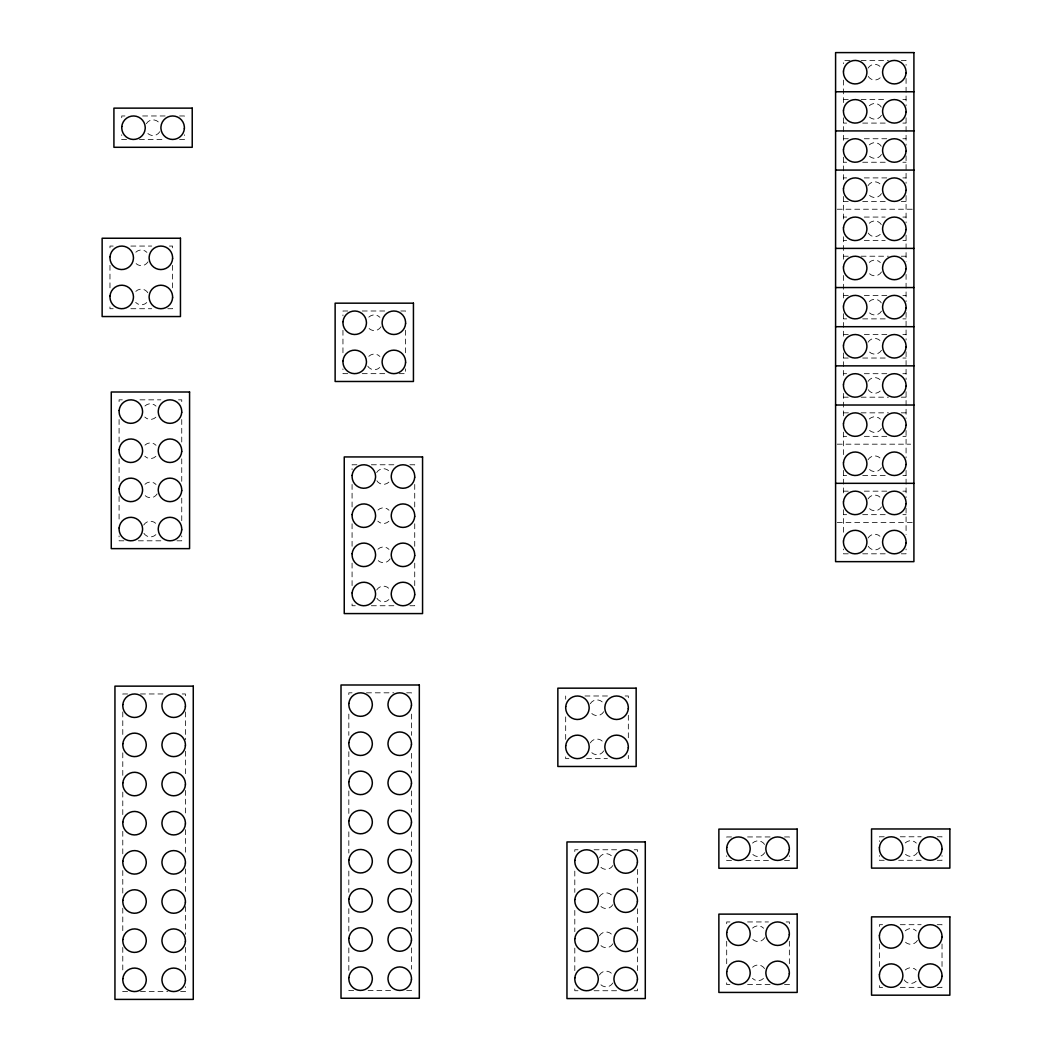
<?xml version="1.0" encoding="UTF-8"?>
<svg xmlns="http://www.w3.org/2000/svg" width="1052" height="1052" viewBox="0 0 1052 1052"><rect width="100%" height="100%" fill="white"/><g stroke="black" fill="none" stroke-linecap="round" stroke-linejoin="round"><path stroke-width="0.75" stroke-dasharray="5 3.75" d="M849.858 60.437L843.428 60.437L843.428 63.712M861.101 60.437L888.414 60.437M901.262 60.437L906.074 60.437L906.074 65.356M843.428 99.585L848.254 99.585M861.101 99.585L886.797 99.585M902.866 99.585L906.074 99.585M124.964 115.97L121.743 115.97L121.743 119.1M142.625 115.97L165.125 115.97M179.576 115.97L184.402 115.97L184.402 119.1M843.428 123.084L846.636 123.084M862.706 123.084L886.797 123.084M902.866 123.084L906.074 123.084M843.428 138.746L848.254 138.746M864.31 138.746L886.797 138.746M902.866 138.746L906.074 138.746M126.569 139.456L121.743 139.456L121.743 134.761M139.416 139.456L165.125 139.456M179.576 139.456L184.402 139.456L184.402 134.761M843.428 162.245L846.636 162.245M862.706 162.245L886.797 162.245M902.866 162.245L906.074 162.245M843.428 177.906L846.636 177.906M864.31 177.906L886.797 177.906M902.866 177.906L906.074 177.906M843.428 201.405L848.254 201.405M862.706 201.405L888.414 201.405M901.262 201.405L906.074 201.405M837.234 209.23L913.912 209.23M843.428 217.067L846.636 217.067M864.31 217.067L885.192 217.067M902.866 217.067L906.074 217.067M843.428 240.553L846.636 240.553M864.31 240.553L885.192 240.553M902.866 240.553L906.074 240.553M113.182 246.063L109.973 246.063L109.973 249.271M130.856 246.063L151.738 246.063M169.411 246.063L172.62 246.063L172.62 249.271M843.428 256.215L848.254 256.215M861.101 256.215L888.414 256.215M901.262 256.215L906.074 256.215M843.428 295.375L848.254 295.375M864.31 295.375L886.797 295.375M902.866 295.375L906.074 295.375M113.182 308.723L109.973 308.723L109.973 305.501M130.856 308.723L151.738 308.723M167.807 308.723L172.62 308.723L172.62 305.501M347.778 310.998L342.952 310.998L342.952 315.824M362.23 310.998L386.334 310.998M400.786 310.998L405.612 310.998L405.612 314.219M843.428 318.874L846.636 318.874M862.706 318.874L886.797 318.874M902.866 318.874L906.074 318.874M843.428 334.536L848.254 334.536M864.31 334.536L886.797 334.536M902.866 334.536L906.074 334.536M843.428 358.035L848.254 358.035M862.706 358.035L886.797 358.035M902.866 358.035L906.074 358.035M347.778 373.657L342.952 373.657L342.952 368.831M362.23 373.657L387.938 373.657M399.181 373.657L405.612 373.657L405.612 368.831M843.428 373.697L846.636 373.697M864.31 373.697L886.797 373.697M902.866 373.697L906.074 373.697M843.428 397.183L848.254 397.183M861.101 397.183L888.414 397.183M901.262 397.183L906.074 397.183M122.308 399.839L119.086 399.839L119.086 403.113M139.969 399.839L160.864 399.839M178.524 399.839L181.746 399.839L181.746 403.113M843.428 412.844L849.858 412.844M861.101 412.844L888.414 412.844M901.262 412.844L906.074 412.844M843.428 436.343L846.636 436.343M864.31 436.343L886.797 436.343M902.866 436.343L906.074 436.343M837.234 444.181L910.651 444.181M356.891 464.774L352.078 464.774L352.078 469.692M371.356 464.774L393.842 464.774M409.912 464.774L414.725 464.774L414.725 468.048M843.428 475.504L846.636 475.504M862.706 475.504L886.797 475.504M902.866 475.504L906.074 475.504M843.428 491.166L848.254 491.166M864.31 491.166L886.797 491.166M902.866 491.166L906.074 491.166M843.428 514.665L846.636 514.665M862.706 514.665L886.797 514.665M902.866 514.665L906.074 514.665M837.234 522.489L913.912 522.489M123.912 540.807L119.086 540.807L119.086 535.889M138.364 540.807L162.468 540.807M176.92 540.807L181.746 540.807L181.746 535.889M848.254 553.812L843.428 553.812L843.428 548.999M862.706 553.812L888.414 553.812M901.262 553.812L906.074 553.812L906.074 548.999M355.287 605.742L352.078 605.742L352.078 600.823M371.356 605.742L393.842 605.742M409.912 605.742L414.725 605.742L414.725 602.467M352.052 692.821L348.83 692.821L348.83 697.726M366.504 692.821L393.816 692.821M406.664 692.821L411.49 692.821L411.49 696.095M127.594 693.965L122.782 693.965L122.782 697.239M140.455 693.965L166.15 693.965M182.22 693.965L185.428 693.965L185.428 698.87M584.951 695.99L609.055 695.99M625.112 695.99L628.333 695.99L628.333 699.212M568.895 758.65L565.674 758.65L565.674 755.428M586.556 758.65L607.438 758.65M884.193 836.787L879.38 836.787L879.38 841.495M900.262 836.787L921.144 836.787M937.214 836.787L942.027 836.787L942.027 839.917M731.521 836.945L726.695 836.945L726.695 840.075M747.577 836.945L770.077 836.945M784.529 836.945L789.355 836.945L789.355 840.075M578.008 849.766L574.8 849.766L574.8 853.041M594.078 849.766L618.168 849.766M634.238 849.766L637.446 849.766L637.446 853.041M884.193 860.286L879.38 860.286L879.38 855.592M898.658 860.286L921.144 860.286M937.214 860.286L942.027 860.286L942.027 855.592M731.521 860.431L726.695 860.431L726.695 855.736M745.973 860.431L770.077 860.431M784.529 860.431L789.355 860.431L789.355 855.736M729.917 921.947L726.695 921.947L726.695 925.168M747.577 921.947L768.473 921.947M786.133 921.947L789.355 921.947L789.355 925.168M882.589 924.695L879.38 924.695L879.38 929.521M900.262 924.695L921.144 924.695M937.214 924.695L942.027 924.695L942.027 927.917M729.917 984.606L726.695 984.606L726.695 981.384M747.577 984.606L770.077 984.606M784.529 984.606L789.355 984.606L789.355 981.384M882.589 987.355L879.38 987.355L879.38 984.133M900.262 987.355L921.144 987.355M937.214 987.355L942.027 987.355L942.027 984.133M353.656 990.432L348.83 990.432L348.83 987.157M368.108 990.432L393.816 990.432M406.664 990.432L411.49 990.432L411.49 987.157M578.008 990.734L574.8 990.734L574.8 987.46M594.078 990.734L618.168 990.734M634.238 990.734L637.446 990.734L637.446 985.816M127.594 991.563L122.782 991.563L122.782 988.301M140.455 991.563L167.768 991.563M180.615 991.563L185.428 991.563L185.428 986.658M942.027 943.973L942.027 968.077M906.074 78.466L906.074 105.858M906.074 117.798L906.074 145.281M906.074 155.814L906.074 183.364M906.074 195.58L906.074 222.879M906.074 235.096L906.074 261.383M906.074 274.427L906.074 301.648M906.074 312.444L906.074 339.993M906.074 351.762L906.074 379.522M906.074 391.725L906.074 418.354M906.074 430.518L906.074 457.83M906.074 470.402L906.074 497.596M906.074 508.103L906.074 534.534M879.38 943.973L879.38 969.681M843.428 80.097L843.428 103.043M843.428 117.798L843.428 142.388M843.428 157.142L843.428 182.127M843.428 196.487L843.428 221.275M843.428 236.726L843.428 261.041M843.428 275.493L843.428 299.018M843.428 313.706L843.428 338.363M843.428 352.946L843.428 377.905M843.428 393.369L843.428 416.723M843.428 432.122L843.428 455.647M843.428 470.402L843.428 494.992M843.428 509.747L843.428 534.534M789.355 941.224L789.355 965.328M726.695 941.224L726.695 965.328M637.446 869.439L637.446 892.385M637.446 908.783L637.446 931.73M637.446 948.115L637.446 971.062M628.333 715.268L628.333 739.372M628.333 755.428L628.333 758.65M574.8 871.082L574.8 892.385M574.8 910.414L574.8 931.73M574.8 948.115L574.8 971.062M565.674 695.99L565.674 699.212M565.674 716.885L565.674 739.372M414.725 484.446L414.725 507.393M414.725 523.778L414.725 546.738M414.725 563.122L414.725 586.069M411.49 714.084L411.49 735.335M411.49 753.324L411.49 772.944M411.49 790.933L411.49 812.197M411.49 831.816L411.49 851.436M411.49 871.056L411.49 892.32M411.49 910.309L411.49 931.559M411.49 947.905L411.49 969.168M405.612 330.275L405.612 354.379M352.078 484.446L352.078 509.036M352.078 523.778L352.078 548.368M352.078 563.122L352.078 587.713M348.83 714.084L348.83 735.335M348.83 751.693L348.83 774.588M348.83 790.933L348.83 813.827M348.83 831.816L348.83 853.067M348.83 871.056L348.83 892.32M348.83 908.665L348.83 931.559M348.83 947.905L348.83 970.799M342.952 330.275L342.952 354.379M185.428 711.954L185.428 739.753M185.428 751.207L185.428 777.362M185.428 790.447L185.428 816.602M185.428 829.686L185.428 855.855M185.428 868.926L185.428 895.094M185.428 906.535L185.428 934.334M185.428 947.418L185.428 973.587M181.746 419.511L181.746 442.458M181.746 458.843L181.746 481.79M181.746 498.188L181.746 521.135M172.62 265.341L172.62 289.445M122.782 711.954L122.782 736.479M122.782 752.837L122.782 775.732M122.782 792.077L122.782 814.971M122.782 831.317L122.782 854.211M122.782 870.569L122.782 893.464M122.782 908.178L122.782 932.703M122.782 947.418L122.782 971.943M119.086 419.511L119.086 442.458M119.086 458.843L119.086 481.79M119.086 496.544L119.086 521.135M109.973 265.341L109.973 289.445M881.484 350.29A7.837 7.837 0 0 1 867.926 350.106M868.018 342.281A7.837 7.837 0 0 1 881.589 342.452M881.484 311.129A7.837 7.837 0 0 1 867.926 310.958M869.294 301.516A7.837 7.837 0 0 1 881.589 303.292M881.484 154.499A7.837 7.837 0 0 1 867.926 154.328M869.294 144.887A7.837 7.837 0 0 1 881.589 146.662M880.222 234.412A7.837 7.837 0 0 1 867.926 232.637M869.294 223.208A7.837 7.837 0 0 1 881.589 224.983M881.484 193.66A7.837 7.837 0 0 1 867.926 193.476M868.018 185.652A7.837 7.837 0 0 1 881.589 185.823M881.484 115.339A7.837 7.837 0 0 1 867.926 115.168M869.294 105.726A7.837 7.837 0 0 1 881.589 107.501M880.222 391.055A7.837 7.837 0 0 1 867.926 389.266M868.018 381.442A7.837 7.837 0 0 1 881.589 381.613M880.222 547.684A7.837 7.837 0 0 1 867.926 545.896M868.018 538.072A7.837 7.837 0 0 1 881.589 538.243M881.484 506.919A7.837 7.837 0 0 1 867.926 506.748M868.018 498.911A7.837 7.837 0 0 1 880.366 497.451M881.484 467.759A7.837 7.837 0 0 1 867.926 467.588M868.018 459.75A7.837 7.837 0 0 1 881.589 459.921M881.484 428.598A7.837 7.837 0 0 1 867.926 428.427M869.294 418.985A7.837 7.837 0 0 1 880.366 419.13M881.484 271.968A7.837 7.837 0 0 1 867.926 271.797M869.294 262.356A7.837 7.837 0 0 1 880.366 262.5M880.222 77.782A7.837 7.837 0 0 1 867.926 76.007M868.018 68.183A7.837 7.837 0 0 1 880.366 66.71M917.436 852.541A7.837 7.837 0 0 1 903.878 852.37M905.233 842.928A7.837 7.837 0 0 1 916.318 843.073M764.751 852.685A7.837 7.837 0 0 1 751.194 852.514M752.561 843.086A7.837 7.837 0 0 1 764.857 844.861M916.174 981.214A7.837 7.837 0 0 1 903.878 979.438M905.233 969.997A7.837 7.837 0 0 1 916.318 970.141M917.436 940.449A7.837 7.837 0 0 1 905.101 941.908M905.233 930.836A7.837 7.837 0 0 1 916.318 930.981M763.489 978.465A7.837 7.837 0 0 1 752.417 978.321M752.561 967.248A7.837 7.837 0 0 1 764.857 969.023M764.751 937.7A7.837 7.837 0 0 1 752.417 939.16M752.561 928.088A7.837 7.837 0 0 1 763.634 928.232M603.73 750.904A7.837 7.837 0 0 1 590.172 750.733M590.264 742.896A7.837 7.837 0 0 1 603.835 743.067M603.73 711.744A7.837 7.837 0 0 1 591.395 713.203M590.264 703.735A7.837 7.837 0 0 1 603.835 703.919M612.856 865.52A7.837 7.837 0 0 1 599.285 865.349M599.39 857.511A7.837 7.837 0 0 1 612.948 857.682M612.856 904.681A7.837 7.837 0 0 1 600.508 906.14M599.39 896.672A7.837 7.837 0 0 1 612.948 896.843M612.856 943.828A7.837 7.837 0 0 1 600.508 945.301M599.39 935.833A7.837 7.837 0 0 1 612.948 936.004M612.856 982.989A7.837 7.837 0 0 1 599.285 982.818M599.39 974.98A7.837 7.837 0 0 1 612.948 975.165M388.872 482.132A7.837 7.837 0 0 1 376.577 480.356M376.669 472.519A7.837 7.837 0 0 1 389.016 471.059M388.872 521.292A7.837 7.837 0 0 1 377.8 521.148M377.931 510.075A7.837 7.837 0 0 1 389.016 510.207M390.134 558.836A7.837 7.837 0 0 1 377.8 560.308M377.931 549.223A7.837 7.837 0 0 1 389.016 549.368M388.872 599.601A7.837 7.837 0 0 1 376.577 597.825M376.669 589.988A7.837 7.837 0 0 1 389.016 588.528M379.746 367.516A7.837 7.837 0 0 1 367.45 365.741M368.818 356.299A7.837 7.837 0 0 1 379.89 356.444M381.021 326.751A7.837 7.837 0 0 1 368.673 328.211M368.818 317.139A7.837 7.837 0 0 1 379.89 317.283M159.799 131.71A7.837 7.837 0 0 1 147.464 133.183M146.333 123.715A7.837 7.837 0 0 1 159.904 123.886M146.767 302.582A7.837 7.837 0 0 1 135.682 302.437M135.826 291.365A7.837 7.837 0 0 1 148.122 293.14M148.03 261.816A7.837 7.837 0 0 1 135.682 263.276M135.826 252.204A7.837 7.837 0 0 1 146.899 252.349M155.88 417.197A7.837 7.837 0 0 1 144.808 417.052M144.952 405.98A7.837 7.837 0 0 1 156.025 406.111M155.88 456.344A7.837 7.837 0 0 1 144.808 456.213M144.952 445.127A7.837 7.837 0 0 1 156.025 445.272M157.142 493.901A7.837 7.837 0 0 1 144.808 495.36M144.952 484.288A7.837 7.837 0 0 1 156.025 484.433M155.88 534.666A7.837 7.837 0 0 1 143.585 532.891M143.69 525.053A7.837 7.837 0 0 1 156.025 523.594"/><path stroke-width="1.5" d="M835.59 91.761L913.912 91.761M835.59 130.921L913.912 130.921M835.59 170.069L913.912 170.069M835.59 248.39L913.912 248.39M835.59 287.551L913.912 287.551M835.59 326.699L913.912 326.699M835.59 365.859L913.912 365.859M835.59 405.02L913.912 405.02M835.59 483.328L913.912 483.328M110.026 256.701L109.973 258.227A11.743 11.743 0 0 0 121.361 269.549A11.743 11.743 0 0 0 133.407 258.923L133.459 257.398A11.743 11.743 0 0 0 122.071 246.076A11.743 11.743 0 0 0 110.026 256.701M110.026 295.849L109.973 297.387A11.743 11.743 0 0 0 121.361 308.709A11.743 11.743 0 0 0 133.407 298.084L133.459 296.546A11.743 11.743 0 0 0 122.071 285.224A11.743 11.743 0 0 0 110.026 295.849M121.795 126.595L121.756 128.134A11.743 11.743 0 0 0 133.144 139.456A11.743 11.743 0 0 0 145.189 128.831L145.229 127.292A11.743 11.743 0 0 0 133.841 115.97A11.743 11.743 0 0 0 121.795 126.595M119.139 410.464L119.1 412.003A11.743 11.743 0 0 0 130.487 423.325A11.743 11.743 0 0 0 142.533 412.7L142.572 411.161A11.743 11.743 0 0 0 131.184 399.839A11.743 11.743 0 0 0 119.139 410.464M119.139 449.625L119.1 451.163A11.743 11.743 0 0 0 130.487 462.485A11.743 11.743 0 0 0 142.533 451.86L142.572 450.322A11.743 11.743 0 0 0 131.184 439A11.743 11.743 0 0 0 119.139 449.625M119.139 488.785L119.1 490.324A11.743 11.743 0 0 0 130.487 501.646A11.743 11.743 0 0 0 142.533 491.021L142.572 489.482A11.743 11.743 0 0 0 131.184 478.16A11.743 11.743 0 0 0 119.139 488.785M119.139 527.946L119.1 529.472A11.743 11.743 0 0 0 130.487 540.794A11.743 11.743 0 0 0 142.533 530.169L142.572 528.643A11.743 11.743 0 0 0 131.184 517.321A11.743 11.743 0 0 0 119.139 527.946M122.834 704.603L122.795 706.142A11.743 11.743 0 0 0 134.183 717.464A11.743 11.743 0 0 0 146.228 706.839L146.267 705.3A11.743 11.743 0 0 0 134.88 693.978A11.743 11.743 0 0 0 122.834 704.603M122.834 743.764L122.795 745.289A11.743 11.743 0 0 0 134.183 756.612A11.743 11.743 0 0 0 146.228 745.986L146.267 744.461A11.743 11.743 0 0 0 134.88 733.139A11.743 11.743 0 0 0 122.834 743.764M122.834 782.912L122.795 784.45A11.743 11.743 0 0 0 134.183 795.772A11.743 11.743 0 0 0 146.228 785.147L146.267 783.608A11.743 11.743 0 0 0 134.88 772.286A11.743 11.743 0 0 0 122.834 782.912M122.834 822.072L122.795 823.611A11.743 11.743 0 0 0 134.183 834.933A11.743 11.743 0 0 0 146.228 824.308L146.267 822.769A11.743 11.743 0 0 0 134.88 811.447A11.743 11.743 0 0 0 122.834 822.072M122.834 861.233L122.795 862.771A11.743 11.743 0 0 0 134.183 874.094A11.743 11.743 0 0 0 146.228 863.468L146.267 861.93A11.743 11.743 0 0 0 134.88 850.608A11.743 11.743 0 0 0 122.834 861.233M122.834 900.394L122.795 901.919A11.743 11.743 0 0 0 134.183 913.254A11.743 11.743 0 0 0 146.228 902.616L146.267 901.091A11.743 11.743 0 0 0 134.88 889.768A11.743 11.743 0 0 0 122.834 900.394M122.834 939.541L122.795 941.08A11.743 11.743 0 0 0 134.183 952.402A11.743 11.743 0 0 0 146.228 941.777L146.267 940.238A11.743 11.743 0 0 0 134.88 928.916A11.743 11.743 0 0 0 122.834 939.541M122.834 978.702L122.795 980.24A11.743 11.743 0 0 0 134.183 991.563A11.743 11.743 0 0 0 146.228 980.937L146.267 979.399A11.743 11.743 0 0 0 134.88 968.077A11.743 11.743 0 0 0 122.834 978.702M343.005 321.636L342.965 323.174A11.743 11.743 0 0 0 354.353 334.497A11.743 11.743 0 0 0 366.398 323.871L366.451 322.333A11.743 11.743 0 0 0 355.05 311.011A11.743 11.743 0 0 0 343.005 321.636M343.005 360.783L342.965 362.322A11.743 11.743 0 0 0 354.353 373.644A11.743 11.743 0 0 0 366.398 363.019L366.451 361.48A11.743 11.743 0 0 0 355.05 350.158A11.743 11.743 0 0 0 343.005 360.783M352.131 475.399L352.091 476.937A11.743 11.743 0 0 0 363.479 488.26A11.743 11.743 0 0 0 375.525 477.634L375.564 476.096A11.743 11.743 0 0 0 364.176 464.774A11.743 11.743 0 0 0 352.131 475.399M352.131 514.559L352.091 516.098A11.743 11.743 0 0 0 363.479 527.42A11.743 11.743 0 0 0 375.525 516.795L375.564 515.256A11.743 11.743 0 0 0 364.176 503.934A11.743 11.743 0 0 0 352.131 514.559M352.131 553.72L352.091 555.259A11.743 11.743 0 0 0 363.479 566.581A11.743 11.743 0 0 0 375.525 555.956L375.564 554.417A11.743 11.743 0 0 0 364.176 543.095A11.743 11.743 0 0 0 352.131 553.72M348.883 703.459L348.843 704.998A11.743 11.743 0 0 0 360.231 716.32A11.743 11.743 0 0 0 372.276 705.695L372.316 704.156A11.743 11.743 0 0 0 360.928 692.834A11.743 11.743 0 0 0 348.883 703.459M352.131 592.881L352.091 594.419A11.743 11.743 0 0 0 363.479 605.742A11.743 11.743 0 0 0 375.525 595.116L375.564 593.578A11.743 11.743 0 0 0 364.176 582.256A11.743 11.743 0 0 0 352.131 592.881M348.883 742.62L348.843 744.145A11.743 11.743 0 0 0 360.231 755.467A11.743 11.743 0 0 0 372.276 744.842L372.316 743.317A11.743 11.743 0 0 0 360.928 731.995A11.743 11.743 0 0 0 348.883 742.62M348.883 781.767L348.843 783.306A11.743 11.743 0 0 0 360.231 794.628A11.743 11.743 0 0 0 372.276 784.003L372.316 782.464A11.743 11.743 0 0 0 360.928 771.142A11.743 11.743 0 0 0 348.883 781.767M348.883 820.928L348.843 822.467A11.743 11.743 0 0 0 360.231 833.789A11.743 11.743 0 0 0 372.276 823.164L372.316 821.625A11.743 11.743 0 0 0 360.928 810.303A11.743 11.743 0 0 0 348.883 820.928M348.883 860.089L348.843 861.627A11.743 11.743 0 0 0 360.231 872.95A11.743 11.743 0 0 0 372.276 862.324L372.316 860.786A11.743 11.743 0 0 0 360.928 849.464A11.743 11.743 0 0 0 348.883 860.089M348.883 899.25L348.843 900.788A11.743 11.743 0 0 0 360.231 912.11A11.743 11.743 0 0 0 372.276 901.485L372.316 899.947A11.743 11.743 0 0 0 360.928 888.624A11.743 11.743 0 0 0 348.883 899.25M348.883 938.41L348.843 939.936A11.743 11.743 0 0 0 360.231 951.258A11.743 11.743 0 0 0 372.276 940.633L372.316 939.094A11.743 11.743 0 0 0 360.928 927.772A11.743 11.743 0 0 0 348.883 938.41M348.883 977.558L348.843 979.096A11.743 11.743 0 0 0 360.231 990.419A11.743 11.743 0 0 0 372.276 979.793L372.316 978.255A11.743 11.743 0 0 0 360.928 966.933A11.743 11.743 0 0 0 348.883 977.558M565.726 706.628L565.687 708.167A11.743 11.743 0 0 0 577.075 719.489A11.743 11.743 0 0 0 589.12 708.864L589.159 707.325A11.743 11.743 0 0 0 577.772 696.003A11.743 11.743 0 0 0 565.726 706.628M565.726 745.789L565.687 747.314A11.743 11.743 0 0 0 577.075 758.637A11.743 11.743 0 0 0 589.12 748.011L589.159 746.486A11.743 11.743 0 0 0 577.772 735.164A11.743 11.743 0 0 0 565.726 745.789M574.852 860.404L574.8 861.93A11.743 11.743 0 0 0 586.188 873.252A11.743 11.743 0 0 0 598.233 862.627L598.286 861.101A11.743 11.743 0 0 0 586.898 849.779A11.743 11.743 0 0 0 574.852 860.404M574.852 899.552L574.8 901.091A11.743 11.743 0 0 0 586.188 912.413A11.743 11.743 0 0 0 598.233 901.788L598.286 900.249A11.743 11.743 0 0 0 586.898 888.927A11.743 11.743 0 0 0 574.852 899.552M574.852 938.713L574.8 940.251A11.743 11.743 0 0 0 586.188 951.573A11.743 11.743 0 0 0 598.233 940.948L598.286 939.41A11.743 11.743 0 0 0 586.898 928.088A11.743 11.743 0 0 0 574.852 938.713M574.852 977.873L574.8 979.412A11.743 11.743 0 0 0 586.188 990.734A11.743 11.743 0 0 0 598.233 980.109L598.286 978.57A11.743 11.743 0 0 0 586.898 967.248A11.743 11.743 0 0 0 574.852 977.873M726.748 847.57L726.708 849.109A11.743 11.743 0 0 0 738.096 860.431A11.743 11.743 0 0 0 750.142 849.806L750.181 848.267A11.743 11.743 0 0 0 738.793 836.945A11.743 11.743 0 0 0 726.748 847.57M726.748 932.585L726.708 934.123A11.743 11.743 0 0 0 738.096 945.446A11.743 11.743 0 0 0 750.142 934.82L750.181 933.282A11.743 11.743 0 0 0 738.793 921.96A11.743 11.743 0 0 0 726.748 932.585M726.748 971.746L726.708 973.271A11.743 11.743 0 0 0 738.096 984.593A11.743 11.743 0 0 0 750.142 973.968L750.181 972.442A11.743 11.743 0 0 0 738.793 961.12A11.743 11.743 0 0 0 726.748 971.746M843.48 71.063L843.441 72.601A11.743 11.743 0 0 0 854.829 83.923A11.743 11.743 0 0 0 866.874 73.298L866.914 71.76A11.743 11.743 0 0 0 855.526 60.437A11.743 11.743 0 0 0 843.48 71.063M843.48 110.223L843.441 111.762A11.743 11.743 0 0 0 854.829 123.084A11.743 11.743 0 0 0 866.874 112.459L866.914 110.92A11.743 11.743 0 0 0 855.526 99.598A11.743 11.743 0 0 0 843.48 110.223M843.48 149.384L843.441 150.909A11.743 11.743 0 0 0 854.829 162.232A11.743 11.743 0 0 0 866.874 151.606L866.914 150.081A11.743 11.743 0 0 0 855.526 138.746A11.743 11.743 0 0 0 843.48 149.384M843.48 188.532L843.441 190.07A11.743 11.743 0 0 0 854.829 201.392A11.743 11.743 0 0 0 866.874 190.767L866.914 189.228A11.743 11.743 0 0 0 855.526 177.906A11.743 11.743 0 0 0 843.48 188.532M843.48 227.692L843.441 229.231A11.743 11.743 0 0 0 854.829 240.553A11.743 11.743 0 0 0 866.874 229.928L866.914 228.389A11.743 11.743 0 0 0 855.526 217.067A11.743 11.743 0 0 0 843.48 227.692M843.48 266.853L843.441 268.392A11.743 11.743 0 0 0 854.829 279.714A11.743 11.743 0 0 0 866.874 269.088L866.914 267.55A11.743 11.743 0 0 0 855.526 256.228A11.743 11.743 0 0 0 843.48 266.853M843.48 306.014L843.441 307.539A11.743 11.743 0 0 0 854.829 318.861A11.743 11.743 0 0 0 866.874 308.236L866.914 306.711A11.743 11.743 0 0 0 855.526 295.388A11.743 11.743 0 0 0 843.48 306.014M843.48 345.161L843.441 346.7A11.743 11.743 0 0 0 854.829 358.022A11.743 11.743 0 0 0 866.874 347.397L866.914 345.858A11.743 11.743 0 0 0 855.526 334.536A11.743 11.743 0 0 0 843.48 345.161M843.48 384.322L843.441 385.86A11.743 11.743 0 0 0 854.829 397.183A11.743 11.743 0 0 0 866.874 386.557L866.914 385.019A11.743 11.743 0 0 0 855.526 373.697A11.743 11.743 0 0 0 843.48 384.322M843.48 423.483L843.441 425.021A11.743 11.743 0 0 0 854.829 436.343A11.743 11.743 0 0 0 866.874 425.718L866.914 424.18A11.743 11.743 0 0 0 855.526 412.857A11.743 11.743 0 0 0 843.48 423.483M843.48 462.643L843.441 464.169A11.743 11.743 0 0 0 854.829 475.504A11.743 11.743 0 0 0 866.874 464.866L866.914 463.34A11.743 11.743 0 0 0 855.526 452.018A11.743 11.743 0 0 0 843.48 462.643M843.48 501.791L843.441 503.329A11.743 11.743 0 0 0 854.829 514.652A11.743 11.743 0 0 0 866.874 504.026L866.914 502.488A11.743 11.743 0 0 0 855.526 491.166A11.743 11.743 0 0 0 843.48 501.791M843.48 540.952L843.441 542.49A11.743 11.743 0 0 0 854.829 553.812A11.743 11.743 0 0 0 866.874 543.187L866.914 541.648A11.743 11.743 0 0 0 855.526 530.326A11.743 11.743 0 0 0 843.48 540.952M879.433 847.425L879.38 848.964A11.743 11.743 0 0 0 890.781 860.286A11.743 11.743 0 0 0 902.813 849.661L902.866 848.122A11.743 11.743 0 0 0 891.478 836.8A11.743 11.743 0 0 0 879.433 847.425M879.433 935.333L879.38 936.872A11.743 11.743 0 0 0 890.781 948.194A11.743 11.743 0 0 0 902.813 937.569L902.866 936.03A11.743 11.743 0 0 0 891.478 924.708A11.743 11.743 0 0 0 879.433 935.333M879.433 974.494L879.38 976.019A11.743 11.743 0 0 0 890.781 987.341A11.743 11.743 0 0 0 902.813 976.716L902.866 975.191A11.743 11.743 0 0 0 891.478 963.869A11.743 11.743 0 0 0 879.433 974.494M913.912 52.6L835.59 52.6L835.59 561.65L913.912 561.65L913.912 52.6M192.227 108.132L113.918 108.132L113.918 147.293L192.227 147.293L192.227 108.132M180.457 238.239L102.136 238.239L102.136 316.547L180.457 316.547L180.457 238.239M413.436 303.173L335.128 303.173L335.128 381.482L413.436 381.482L413.436 303.173M189.57 392.002L111.262 392.002L111.262 548.631L189.57 548.631L189.57 392.002M422.562 456.936L344.241 456.936L344.241 613.579L422.562 613.579L422.562 456.936M419.314 684.997L341.006 684.997L341.006 998.256L419.314 998.256L419.314 684.997M193.266 686.141L114.944 686.141L114.944 999.4L193.266 999.4L193.266 686.141M636.158 688.166L557.849 688.166L557.849 766.474L636.158 766.474L636.158 688.166M949.864 828.963L871.543 828.963L871.543 868.11L949.864 868.11L949.864 828.963M797.179 829.107L718.871 829.107L718.871 868.268L797.179 868.268L797.179 829.107M645.284 841.942L566.962 841.942L566.962 998.572L645.284 998.572L645.284 841.942M797.179 914.122L718.871 914.122L718.871 992.431L797.179 992.431L797.179 914.122M949.864 916.871L871.543 916.871L871.543 995.179L949.864 995.179L949.864 916.871M942 849.293L942 847.754A11.743 11.743 0 0 0 930.27 836.787A11.743 11.743 0 0 0 918.554 847.794L918.567 849.319A11.743 11.743 0 0 0 930.297 860.286A11.743 11.743 0 0 0 942 849.293M942 937.201L942 935.662A11.743 11.743 0 0 0 930.27 924.695A11.743 11.743 0 0 0 918.554 935.701L918.567 937.24A11.743 11.743 0 0 0 930.297 948.194A11.743 11.743 0 0 0 942 937.201M942 976.361L942 974.823A11.743 11.743 0 0 0 930.27 963.856A11.743 11.743 0 0 0 918.554 974.849L918.567 976.387A11.743 11.743 0 0 0 930.297 987.355A11.743 11.743 0 0 0 942 976.361M906.061 72.93L906.048 71.391A11.743 11.743 0 0 0 894.318 60.437A11.743 11.743 0 0 0 882.615 71.431L882.615 72.969A11.743 11.743 0 0 0 894.358 83.923A11.743 11.743 0 0 0 906.061 72.93M906.061 112.091L906.048 110.552A11.743 11.743 0 0 0 894.318 99.585A11.743 11.743 0 0 0 882.615 110.591L882.615 112.117A11.743 11.743 0 0 0 894.358 123.084A11.743 11.743 0 0 0 906.061 112.091M906.061 151.238L906.048 149.713A11.743 11.743 0 0 0 894.318 138.746A11.743 11.743 0 0 0 882.615 149.739L882.615 151.278A11.743 11.743 0 0 0 894.358 162.245A11.743 11.743 0 0 0 906.061 151.238M906.061 190.399L906.048 188.86A11.743 11.743 0 0 0 894.318 177.906A11.743 11.743 0 0 0 882.615 188.9L882.615 190.438A11.743 11.743 0 0 0 894.358 201.405A11.743 11.743 0 0 0 906.061 190.399M906.061 229.56L906.048 228.021A11.743 11.743 0 0 0 894.318 217.067A11.743 11.743 0 0 0 882.615 228.06L882.615 229.599A11.743 11.743 0 0 0 894.358 240.553A11.743 11.743 0 0 0 906.061 229.56M906.061 268.72L906.048 267.182A11.743 11.743 0 0 0 894.318 256.215A11.743 11.743 0 0 0 882.615 267.221L882.615 268.76A11.743 11.743 0 0 0 894.358 279.714A11.743 11.743 0 0 0 906.061 268.72M906.061 307.881L906.048 306.342A11.743 11.743 0 0 0 894.318 295.375A11.743 11.743 0 0 0 882.615 306.369L882.615 307.907A11.743 11.743 0 0 0 894.358 318.874A11.743 11.743 0 0 0 906.061 307.881M906.061 347.028L906.048 345.49A11.743 11.743 0 0 0 894.318 334.536A11.743 11.743 0 0 0 882.615 345.529L882.615 347.068A11.743 11.743 0 0 0 894.358 358.035A11.743 11.743 0 0 0 906.061 347.028M906.061 386.189L906.048 384.651A11.743 11.743 0 0 0 894.318 373.697A11.743 11.743 0 0 0 882.615 384.69L882.615 386.229A11.743 11.743 0 0 0 894.358 397.183A11.743 11.743 0 0 0 906.061 386.189M906.061 425.35L906.048 423.811A11.743 11.743 0 0 0 894.318 412.844A11.743 11.743 0 0 0 882.615 423.851L882.615 425.389A11.743 11.743 0 0 0 894.358 436.343A11.743 11.743 0 0 0 906.061 425.35M906.061 464.511L906.048 462.972A11.743 11.743 0 0 0 894.318 452.005A11.743 11.743 0 0 0 882.615 463.012L882.615 464.537A11.743 11.743 0 0 0 894.358 475.504A11.743 11.743 0 0 0 906.061 464.511M906.061 503.658L906.048 502.133A11.743 11.743 0 0 0 894.318 491.166A11.743 11.743 0 0 0 882.615 502.159L882.615 503.698A11.743 11.743 0 0 0 894.358 514.665A11.743 11.743 0 0 0 906.061 503.658M906.061 542.819L906.048 541.28A11.743 11.743 0 0 0 894.318 530.326A11.743 11.743 0 0 0 882.615 541.32L882.615 542.858A11.743 11.743 0 0 0 894.358 553.812A11.743 11.743 0 0 0 906.061 542.819M789.329 849.437L789.329 847.899A11.743 11.743 0 0 0 777.586 836.945A11.743 11.743 0 0 0 765.882 847.938L765.882 849.477A11.743 11.743 0 0 0 777.625 860.431A11.743 11.743 0 0 0 789.329 849.437M789.329 934.452L789.329 932.914A11.743 11.743 0 0 0 777.586 921.947A11.743 11.743 0 0 0 765.882 932.953L765.882 934.492A11.743 11.743 0 0 0 777.625 945.446A11.743 11.743 0 0 0 789.329 934.452M789.329 973.613L789.329 972.074A11.743 11.743 0 0 0 777.586 961.107A11.743 11.743 0 0 0 765.882 972.101L765.882 973.639A11.743 11.743 0 0 0 777.625 984.606A11.743 11.743 0 0 0 789.329 973.613M637.42 862.259L637.42 860.733A11.743 11.743 0 0 0 625.677 849.766A11.743 11.743 0 0 0 613.973 860.76L613.973 862.298A11.743 11.743 0 0 0 625.716 873.265A11.743 11.743 0 0 0 637.42 862.259M637.42 901.419L637.42 899.881A11.743 11.743 0 0 0 625.677 888.927A11.743 11.743 0 0 0 613.973 899.92L613.973 901.459A11.743 11.743 0 0 0 625.716 912.426A11.743 11.743 0 0 0 637.42 901.419M637.42 940.58L637.42 939.042A11.743 11.743 0 0 0 625.677 928.088A11.743 11.743 0 0 0 613.973 939.081L613.973 940.619A11.743 11.743 0 0 0 625.716 951.573A11.743 11.743 0 0 0 637.42 940.58M637.42 979.741L637.42 978.202A11.743 11.743 0 0 0 625.677 967.235A11.743 11.743 0 0 0 613.973 978.242L613.973 979.78A11.743 11.743 0 0 0 625.716 990.734A11.743 11.743 0 0 0 637.42 979.741M628.307 708.496L628.307 706.957A11.743 11.743 0 0 0 616.564 695.99A11.743 11.743 0 0 0 604.861 706.997L604.861 708.522A11.743 11.743 0 0 0 616.603 719.489A11.743 11.743 0 0 0 628.307 708.496M628.307 747.656L628.307 746.118A11.743 11.743 0 0 0 616.564 735.151A11.743 11.743 0 0 0 604.861 746.144L604.861 747.683A11.743 11.743 0 0 0 616.603 758.65A11.743 11.743 0 0 0 628.307 747.656M414.712 477.266L414.698 475.741A11.743 11.743 0 0 0 402.969 464.774A11.743 11.743 0 0 0 391.265 475.767L391.265 477.306A11.743 11.743 0 0 0 402.995 488.273A11.743 11.743 0 0 0 414.712 477.266M414.712 516.427L414.698 514.888A11.743 11.743 0 0 0 402.969 503.934A11.743 11.743 0 0 0 391.265 514.928L391.265 516.466A11.743 11.743 0 0 0 402.995 527.42A11.743 11.743 0 0 0 414.712 516.427M414.712 555.587L414.698 554.049A11.743 11.743 0 0 0 402.969 543.095A11.743 11.743 0 0 0 391.265 554.088L391.265 555.627A11.743 11.743 0 0 0 402.995 566.581A11.743 11.743 0 0 0 414.712 555.587M414.712 594.748L414.698 593.21A11.743 11.743 0 0 0 402.969 582.243A11.743 11.743 0 0 0 391.265 593.249L391.265 594.774A11.743 11.743 0 0 0 402.995 605.742A11.743 11.743 0 0 0 414.712 594.748M411.463 705.327L411.463 703.788A11.743 11.743 0 0 0 399.721 692.821A11.743 11.743 0 0 0 388.017 703.827L388.017 705.366A11.743 11.743 0 0 0 399.76 716.32A11.743 11.743 0 0 0 411.463 705.327M411.463 744.487L411.463 742.949A11.743 11.743 0 0 0 399.721 731.982A11.743 11.743 0 0 0 388.017 742.975L388.017 744.514A11.743 11.743 0 0 0 399.76 755.481A11.743 11.743 0 0 0 411.463 744.487M411.463 783.635L411.463 782.109A11.743 11.743 0 0 0 399.721 771.142A11.743 11.743 0 0 0 388.017 782.136L388.017 783.674A11.743 11.743 0 0 0 399.76 794.641A11.743 11.743 0 0 0 411.463 783.635M411.463 822.796L411.463 821.257A11.743 11.743 0 0 0 399.721 810.303A11.743 11.743 0 0 0 388.017 821.296L388.017 822.835A11.743 11.743 0 0 0 399.76 833.789A11.743 11.743 0 0 0 411.463 822.796M411.463 861.956L411.463 860.418A11.743 11.743 0 0 0 399.721 849.464A11.743 11.743 0 0 0 388.017 860.457L388.017 861.996A11.743 11.743 0 0 0 399.76 872.95A11.743 11.743 0 0 0 411.463 861.956M411.463 901.117L411.463 899.578A11.743 11.743 0 0 0 399.721 888.611A11.743 11.743 0 0 0 388.017 899.618L388.017 901.143A11.743 11.743 0 0 0 399.76 912.11A11.743 11.743 0 0 0 411.463 901.117M411.463 940.264L411.463 938.739A11.743 11.743 0 0 0 399.721 927.772A11.743 11.743 0 0 0 388.017 938.765L388.017 940.304A11.743 11.743 0 0 0 399.76 951.271A11.743 11.743 0 0 0 411.463 940.264M411.463 979.425L411.463 977.887A11.743 11.743 0 0 0 399.721 966.933A11.743 11.743 0 0 0 388.017 977.926L388.017 979.465A11.743 11.743 0 0 0 399.76 990.432A11.743 11.743 0 0 0 411.463 979.425M405.585 323.503L405.585 321.965A11.743 11.743 0 0 0 393.842 310.998A11.743 11.743 0 0 0 382.139 322.004L382.139 323.529A11.743 11.743 0 0 0 393.882 334.497A11.743 11.743 0 0 0 405.585 323.503M405.585 362.651L405.585 361.125A11.743 11.743 0 0 0 393.842 350.158A11.743 11.743 0 0 0 382.139 361.152L382.139 362.69A11.743 11.743 0 0 0 393.882 373.657A11.743 11.743 0 0 0 405.585 362.651M185.415 706.471L185.402 704.932A11.743 11.743 0 0 0 173.672 693.965A11.743 11.743 0 0 0 161.969 704.971L161.969 706.51A11.743 11.743 0 0 0 173.698 717.464A11.743 11.743 0 0 0 185.415 706.471M184.376 128.462L184.376 126.924A11.743 11.743 0 0 0 172.633 115.97A11.743 11.743 0 0 0 160.93 126.963L160.93 128.502A11.743 11.743 0 0 0 172.673 139.456A11.743 11.743 0 0 0 184.376 128.462M185.415 745.631L185.402 744.093A11.743 11.743 0 0 0 173.672 733.126A11.743 11.743 0 0 0 161.969 744.119L161.969 745.658A11.743 11.743 0 0 0 173.698 756.625A11.743 11.743 0 0 0 185.415 745.631M185.415 784.779L185.402 783.24A11.743 11.743 0 0 0 173.672 772.286A11.743 11.743 0 0 0 161.969 783.28L161.969 784.818A11.743 11.743 0 0 0 173.698 795.785A11.743 11.743 0 0 0 185.415 784.779M185.415 823.94L185.402 822.401A11.743 11.743 0 0 0 173.672 811.447A11.743 11.743 0 0 0 161.969 822.44L161.969 823.979A11.743 11.743 0 0 0 173.698 834.933A11.743 11.743 0 0 0 185.415 823.94M185.415 863.1L185.402 861.562A11.743 11.743 0 0 0 173.672 850.595A11.743 11.743 0 0 0 161.969 861.601L161.969 863.14A11.743 11.743 0 0 0 173.698 874.094A11.743 11.743 0 0 0 185.415 863.1M185.415 902.261L185.402 900.722A11.743 11.743 0 0 0 173.672 889.755A11.743 11.743 0 0 0 161.969 900.762L161.969 902.287A11.743 11.743 0 0 0 173.698 913.254A11.743 11.743 0 0 0 185.415 902.261M185.415 941.408L185.402 939.883A11.743 11.743 0 0 0 173.672 928.916A11.743 11.743 0 0 0 161.969 939.909L161.969 941.448A11.743 11.743 0 0 0 173.698 952.415A11.743 11.743 0 0 0 185.415 941.408M185.415 980.569L185.402 979.031A11.743 11.743 0 0 0 173.672 968.077A11.743 11.743 0 0 0 161.969 979.07L161.969 980.609A11.743 11.743 0 0 0 173.698 991.563A11.743 11.743 0 0 0 185.415 980.569M181.72 412.331L181.72 410.793A11.743 11.743 0 0 0 169.977 399.839A11.743 11.743 0 0 0 158.273 410.832L158.273 412.371A11.743 11.743 0 0 0 170.016 423.338A11.743 11.743 0 0 0 181.72 412.331M181.72 451.492L181.72 449.954A11.743 11.743 0 0 0 169.977 439A11.743 11.743 0 0 0 158.273 449.993L158.273 451.532A11.743 11.743 0 0 0 170.016 462.485A11.743 11.743 0 0 0 181.72 451.492M181.72 490.653L181.72 489.114A11.743 11.743 0 0 0 169.977 478.147A11.743 11.743 0 0 0 158.273 489.154L158.273 490.692A11.743 11.743 0 0 0 170.016 501.646A11.743 11.743 0 0 0 181.72 490.653M181.72 529.813L181.72 528.275A11.743 11.743 0 0 0 169.977 517.308A11.743 11.743 0 0 0 158.273 528.301L158.273 529.84A11.743 11.743 0 0 0 170.016 540.807A11.743 11.743 0 0 0 181.72 529.813M172.594 258.555L172.594 257.03A11.743 11.743 0 0 0 160.851 246.063A11.743 11.743 0 0 0 149.147 257.056L149.147 258.595A11.743 11.743 0 0 0 160.89 269.562A11.743 11.743 0 0 0 172.594 258.555M172.594 297.716L172.594 296.177A11.743 11.743 0 0 0 160.851 285.224A11.743 11.743 0 0 0 149.147 296.217L149.147 297.755A11.743 11.743 0 0 0 160.89 308.723A11.743 11.743 0 0 0 172.594 297.716"/></g></svg>
